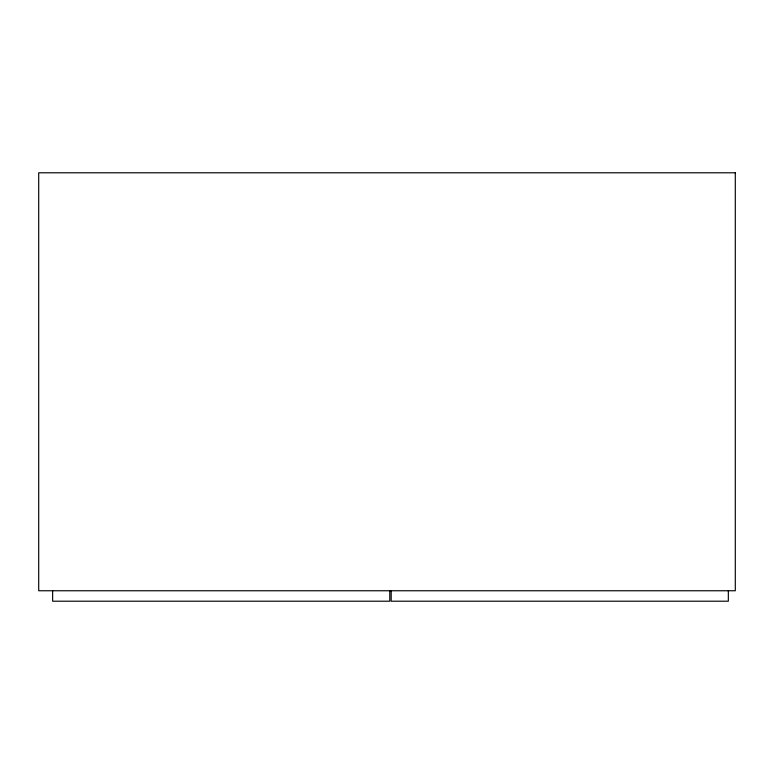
<?xml version="1.0" encoding="UTF-8"?>
<svg xmlns="http://www.w3.org/2000/svg" width="774" height="774" viewBox="0 0 774 774"><rect width="100%" height="100%" fill="white"/><g stroke="black" fill="none" stroke-linecap="round" stroke-linejoin="round"><path stroke-width="1.16" d="M728.334 590.755L728.334 601.204L391.18 601.204L391.18 590.755M389.786 590.755L389.786 601.204L52.632 601.204L52.632 590.755M735.3 172.796L38.7 172.796L38.7 590.755L735.3 590.755L735.3 172.796"/></g></svg>
